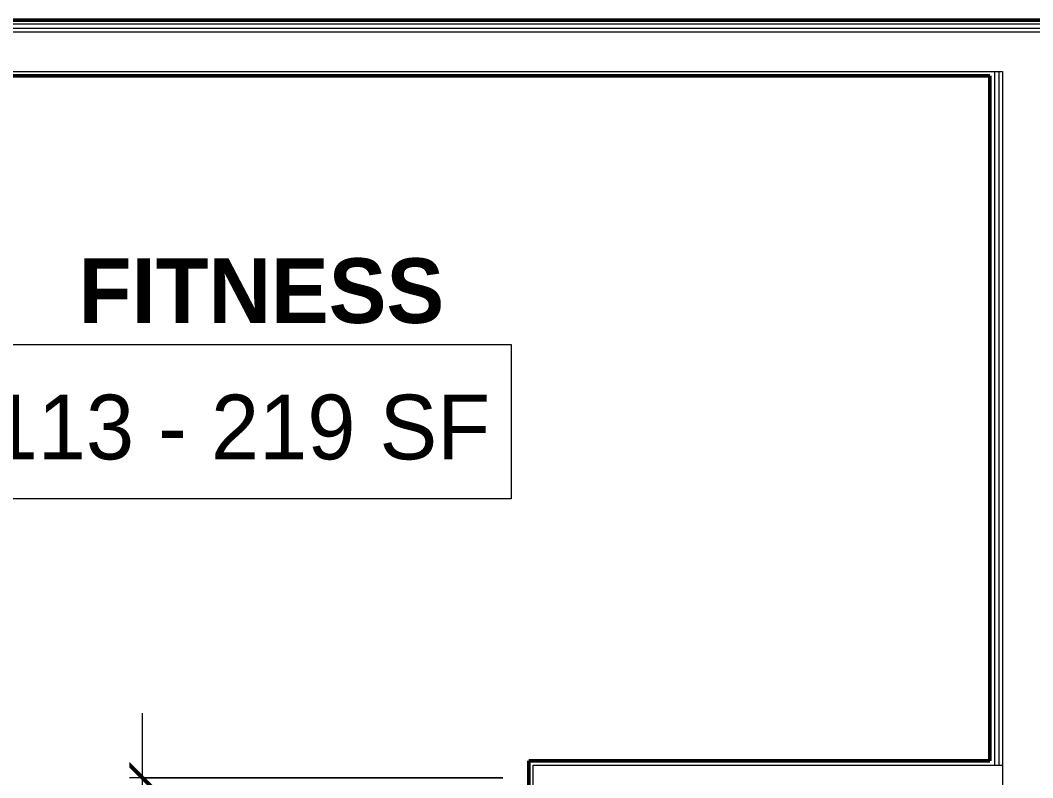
# Model space of a CAD drawing. Header units: inches. Extents: x -4266 to -1814, y 9706 to 12441.
# Drawn here: x -3055.4 to -2914.6, y 11543 to 11648.4 of the extents above; entities that cross this region are included whole.
import ezdxf

# ---------------------------------------------------------------- set-up
doc = ezdxf.new("R2010")
doc.units = ezdxf.units.IN
doc.header["$MEASUREMENT"] = 0
for name, color, linetype, lineweight in [('A-ANNO-DIMS', 211, 'Continuous', 9), ('A-ANNO-DIMS-96', 211, 'Continuous', 9), ('A-AREA-IDEN', 2, 'Continuous', 9), ('A-WALL', 113, 'Continuous', 13), ('A-WALL-9', 113, 'Continuous', 50), ('I-WALL-3', 2, 'Continuous', 50)]:
    doc.layers.add(name, color=color, linetype=linetype, lineweight=lineweight)
doc.styles.add('Century Gothic', font='ufonts.com_century-gothic.ttf', dxfattribs={"height": 9})
doc.styles.add('Century Gothic_B', font='GOTHICB.TTF', dxfattribs={"height": 9})
doc.dimstyles.new('OD__1_16__Tol__', dxfattribs={"dimscale": 12, "dimtxt": 9.397514, "dimasz": 1, "dimexe": 0.75, "dimexo": 0.5, "dimgap": 0.125, "dimtad": 1, "dimdec": 4, "dimrnd": 0.0625, "dimzin": 3, "dimdsep": 46, "dimlunit": 4, "dimtxsty": 'Century Gothic', "dimblk1": 'OBLIQUE', "dimblk2": 'OBLIQUE', "dimsah": 1, "dimcen": 0.09, "dimdle": 0.75, "dimazin": 0, "dimtfac": 1, "dimtdec": 4, "dimtix": 1, "dimtmove": 0, "dimatfit": 3, "dimfxl": 1, "dimtvp": 1, "dimtfill": 1, "dimfrac": 2, "dimtolj": 1, "dimtzin": 0, "dimarcsym": 2})

# ---------------------------------------------------------------- blocks, each defined once
blk = doc.blocks.new('DIMBLOCK38-FLOOR PLAN - 1ST FLOOR')
at = {"layer": 'A-ANNO-DIMS-96'}
for p, q in [((-3038.42, 11471.79), (-3038.42, 11551.98)), ((-2988.32, 11542.98), (-3047.42, 11542.98)), ((-3038.42, 11542.98), (-2988.32, 11542.98)), ((-3040.91, 11471.79), (-3029.42, 11471.79)), ((-3038.42, 11471.79), (-3040.91, 11471.79))]:
    blk.add_line(p, q, dxfattribs=at)
at = {"layer": 'A-ANNO-DIMS-96', "lineweight": 50}
for p, q in [((-3038.42, 11542.98), (-3044.42, 11548.98)), ((-3038.42, 11542.98), (-3032.42, 11536.98)), ((-3038.42, 11471.79), (-3044.42, 11477.79)), ((-3038.42, 11471.79), (-3032.42, 11465.79))]:
    blk.add_line(p, q, dxfattribs=at)
at = {"layer": 'A-ANNO-DIMS-96', "color": 0, "insert": (-3033.69, 11495.15), "char_height": 9, "width": 29.356, "attachment_point": 1, "rotation": 90, "line_spacing_factor": 0.984502, "style": 'Century Gothic', "bg_fill": 3, "box_fill_scale": 1.25, "bg_fill_color": 256, "bg_fill_true_color": 13158600, "bg_fill_transparency": 0}
blk.add_mtext('71.2', dxfattribs=at)
at = {"layer": 'A-ANNO-DIMS-96', "color": 0, "insert": (-3051.46, 11473.15), "char_height": 9, "width": 82.1611, "attachment_point": 1, "rotation": 90, "line_spacing_factor": 0.984502, "style": 'Century Gothic', "bg_fill": 3, "box_fill_scale": 1.25, "bg_fill_color": 256, "bg_fill_true_color": 13158600, "bg_fill_transparency": 0}
blk.add_mtext('5\' - 11 3/16"', dxfattribs=at)
blk = doc.blocks.new('_Oblique')
at = {"color": 0, "linetype": 'ByBlock', "lineweight": -2}
blk.add_line((-0.5, -0.5), (0.5, 0.5), dxfattribs=at)

msp = doc.modelspace()

# ---------------------------------------------------------------- linework, layer by layer
at = {"layer": 'A-AREA-IDEN', "flags": 128}
msp.add_lwpolyline([(-3062.65001, 11603.27303), (-2987.1445, 11603.27303), (-2987.1445, 11581.77697), (-3062.65001, 11581.77697)], close=True, dxfattribs=at)
at = {"layer": 'A-WALL'}
for p, q in [((-3157.13624, 11647.8644), (-2912.69874, 11647.8644)), ((-3157.13624, 11647.2394), (-2779.47374, 11647.2394)), ((-3157.13624, 11646.7394), (-2779.97374, 11646.7394)), ((-3157.13624, 11641.2394), (-2918.82374, 11641.2394)), ((-2919.94874, 11641.2394), (-2919.94874, 11544.7269)), ((-2919.32374, 11641.2394), (-2919.32374, 11544.7269)), ((-2918.82374, 11641.2394), (-2918.82374, 11284.2894)), ((-2984.07374, 11544.7269), (-2918.82374, 11544.7269)), ((-2984.07374, 11515.7894), (-2984.07374, 11544.7269))]:
    msp.add_line(p, q, dxfattribs=at)
at = {"layer": 'A-WALL-9'}
for p, q in [((-2920.57374, 11545.3519), (-2984.69874, 11545.3519)), ((-2984.69874, 11545.3519), (-2984.69874, 11515.7894))]:
    msp.add_line(p, q, dxfattribs=at)
at = {"layer": 'I-WALL-3'}
for p, q in [((-2778.34874, 11648.3644), (-3157.13624, 11648.3644)), ((-3157.13624, 11640.6144), (-2920.57374, 11640.6144)), ((-2920.57374, 11640.6144), (-2920.57374, 11545.3519))]:
    msp.add_line(p, q, dxfattribs=at)

# ---------------------------------------------------------------- texts
at = {"layer": 'A-AREA-IDEN', "char_height": 9, "attachment_point": 1}
for s, insert, width, style in [('FITNESS', (-3047.27206, 11615.24118), 53.934, 'Century Gothic_B'), ('113 - 219 SF', (-3059.65001, 11596.27303), 83.931, 'Century Gothic')]:
    msp.add_mtext(s, dxfattribs=dict(at, insert=insert, width=width, style=style))

# ---------------------------------------------------------------- next in the draw order: dimensions: what is measured, and where the dimension line sits
at = {"layer": 'A-ANNO-DIMS'}
dim = msp.add_linear_dim(base=(-3038.42134, 11542.9769), p1=(-3046.90662, 11471.7894), p2=(-2982.32374, 11542.9769), angle=90, dimstyle='OD__1_16__Tol__', override={"dimpost": '<>\\X', "dimfxl": 96.117683}, dxfattribs=at)
dim.commit()
dim.dimension.update_dxf_attribs({"geometry": 'DIMBLOCK38-FLOOR PLAN - 1ST FLOOR', "text_midpoint": (-3038.42134, 11507.38315)})

doc.saveas('drawing.dxf')
